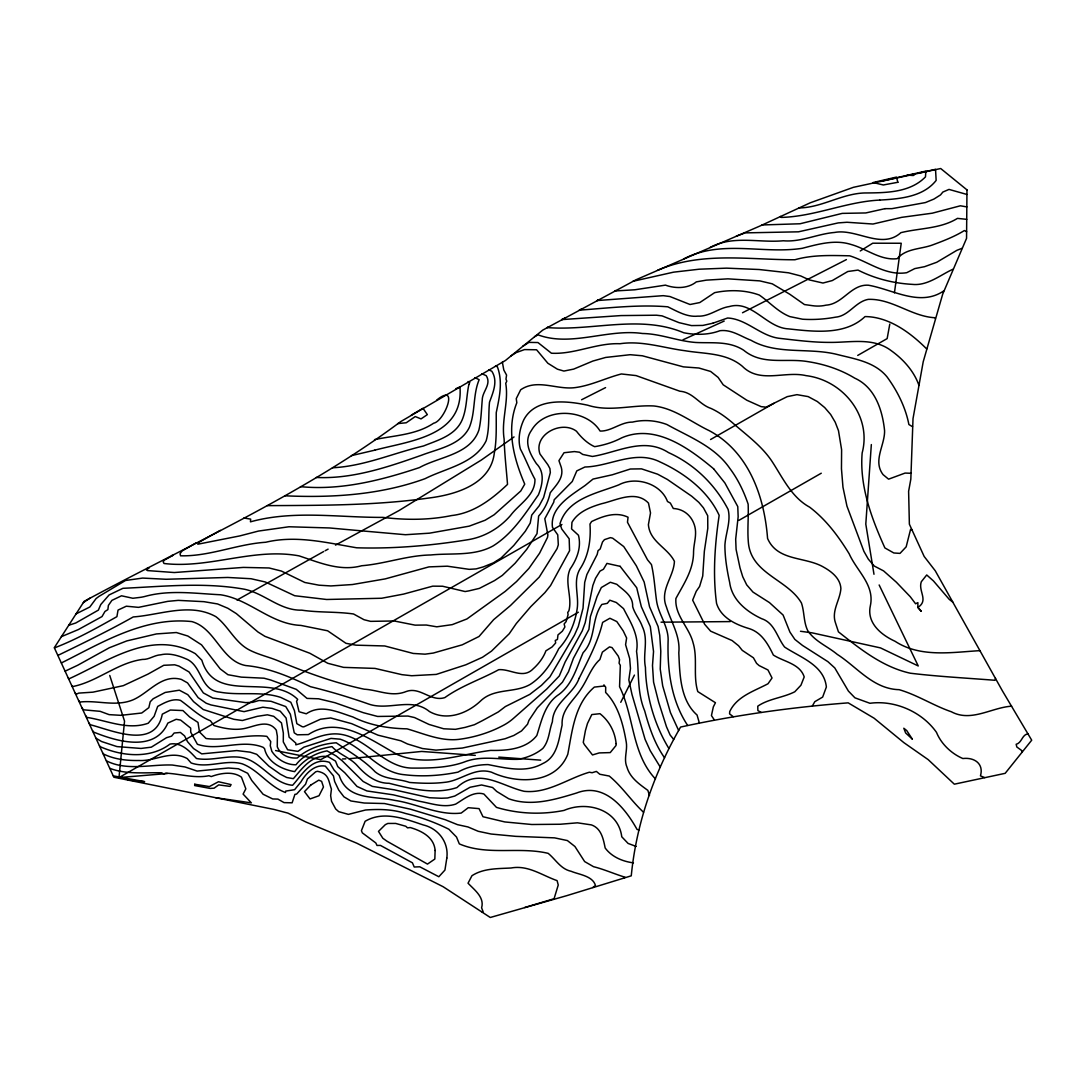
<?xml version="1.0" encoding="UTF-8"?>
<svg xmlns="http://www.w3.org/2000/svg" width="1086" height="1086" viewBox="0 0 1086 1086"><rect width="100%" height="100%" fill="white"/><g stroke="black" fill="none" stroke-linecap="round" stroke-linejoin="round"><path stroke-width="1.5" d="M871.339 444.568L865.8 524.104L873.986 574.277M167.393 773.531L118.985 777.576L124.537 721.145L109.74 675.438M894.43 292.867L901.231 243.25L872.737 243.21L860.261 250.975M889.787 324.09L887.153 338.601L857.723 355.421M468.84 384.607C466.342 396.349 466.858 408.784 462.107 419.997C455.387 435.5 437.875 440.197 423.472 445.993C393.227 453.12 363.783 466.342 332.506 467.754M995.536 678.411L994.912 680.284C966.744 678.058 938.413 676.592 910.312 673.211C882.66 667.116 860.058 648.885 838.433 631.848L835.568 623.12C831.157 610.916 840.035 600.395 840.89 588.571C840.374 578.662 831.971 571.86 823.975 567.354C805.622 556.331 777.562 561.625 767.571 538.452C764.395 496.519 748.824 451.885 709.294 430.694C691.144 422.033 674.27 408.214 653.881 405.974C631.74 404.779 609.517 412.164 587.716 405.214C566.702 400.68 535.547 397.449 523.819 419.725C519.665 428.576 517.683 439.64 520.398 449.088C525.692 458.944 529.534 469.478 534.95 479.279C535.317 495.637 519.054 503.89 510.406 515.646C499.329 528.393 483.935 537.326 467.143 539.837C430.708 545.674 393.621 548.905 356.683 547.792C326.696 542.742 296.111 534.977 265.744 542.253C236.938 544.113 209.598 556.534 180.561 555.801L180.032 553.711L182.027 550.996L195.982 542.946M979.952 650.65C952.354 652.224 920.371 657.926 895.04 641.269C881.33 635.011 866.519 622.997 870.348 605.825C874.882 584.947 856.854 571.127 849.184 553.806C838.406 536.24 826.093 519.665 809.64 507.162C791.45 497.252 782.707 477.664 771.847 461.143C761.49 445.654 746.014 434.699 732.208 422.508C725.665 417.051 718.783 411.961 710.991 408.431C699.221 404.508 693.031 392.127 679.877 391.231L636.084 375.593L621.355 373.964C605.866 377.969 591.368 385.408 575.39 387.58C557.118 390.173 537.176 378.295 520.656 389.806L516.257 398.63L516.814 402.784C506.022 429.784 513.827 458.726 524.742 484.139L520.751 491.008L494.157 514.75L485.103 520.248L469.193 526.153L429.513 533.172L405.445 534.719L359.86 530.701M468.84 384.593L469.79 382.435L468.093 381.498M579.11 678.329C573.096 694.836 553.141 702.683 552.38 721.783C549 730.797 549.312 740.693 542.851 748.43C535.778 754.241 527.185 757.675 518.239 759.318C500.022 759.874 481.655 755.028 463.966 762.141C447.568 767.938 429.282 768.182 411.92 768.087C380.616 767.558 361.95 729.398 329.262 734.312C317.519 735.806 306.836 742.023 295.813 744.833L295.867 743.15L289.107 737.177L286.12 718.063L280.202 711.154L272.07 708.398L262.866 707.203L244.065 711.642L210.996 704.95L206.218 703.239L198.127 697.633L187.539 682.89L181.348 679.429C161.475 673.795 148.904 693.031 132.913 699.886C115.659 707.013 97.061 699.941 79.767 702.058L78.708 700.579M579.123 678.316C588.273 660.003 597.829 642.274 602.621 622.4L609.898 618.26L616.807 621.572L623.255 630.966L626.622 637.998L625.59 644.69L629.663 658.483L630.464 668.46L628.835 679.89L631.971 694.388L645.07 739.308L650.215 750.684L660.302 767.15M620.758 702.316L634.441 675.098M812.396 705.886L814.826 701.665L822.659 697.076L826.365 687.004C824.084 665.053 800.436 657.546 784.581 647.025C777.06 637.36 774.657 622.93 761.625 618.681C746.625 611.689 731.896 599.879 729.67 582.49C727.023 570.231 724.905 557.783 724.905 545.213C725.611 533.28 731.122 521.361 728.122 509.443C715.077 484.437 694.375 464.251 668.501 452.59C643.794 436.613 617.676 452.468 592.399 456.459L582.748 454.437L579.462 452.224L574.426 451.572L564.028 452.726L558.937 460.654L561.272 467.319C564.231 477.949 555.828 485.388 550.222 492.813C548.416 501.257 544.507 509.592 538.642 516.054L537.013 533.674L526.696 549.38L515.035 563.322L502.329 575.39L494.524 580.589L479.415 588.381L468.826 590.893L465.12 591.544L442.599 586.236L432.73 586.155L403.571 594.096L381.661 598.25L326.601 599.486L294.7 595.725L265.296 581.987L251.015 578.729L227.761 577.453L166.09 579.272L142.578 578.078L125.514 580.481L98.948 596.404L96.07 598.59L89.853 606.979L75.979 613.929M592.847 887.493L595.44 885.457C592.739 875.845 579.042 874.624 571.168 871.298C560.688 869.058 555.869 859.65 548.172 853.352C519.081 846.388 487.261 855.958 459.324 843.89L456.514 837.048L448.871 829.242C435.092 822.346 420.445 817.093 405.472 813.455C392.399 809.179 378.743 809.029 365.507 810.007L348.416 814.378L338.71 811.663L335.683 808.975L331.529 801.278L330.646 795.59L331.42 789.142C328.243 780.047 328.909 773.558 317.533 771.304L315.673 771.807L307.406 779.042L305.573 784.241L296.587 794.097L294.93 794.355L292.12 802.812L284.043 802.622L277.921 799.106L272.708 798.957L263.111 794.26L251.735 780.44L247.703 773.3L238.35 768.766L228.399 768.006L197.136 771.087L185.014 766.96L172.362 765.033C150.805 764.205 126.695 771.264 106.414 760.824M624.355 877.8L625.102 877.23C614.581 874.04 604.074 869.316 593.553 866.696L584.648 861.578L574.928 846.496L567.394 840.564L554.579 837.863L515.85 836.356L491.103 834.021L478.22 831.292L468.012 826.962L457.477 824.654L445.233 819.713L410.467 809.192L384.485 803.531L364.231 803.029L350.9 800.966L343.923 796.812L338.751 790.079L334.637 781.486L333.456 775.879L325.338 766.146C314.696 764.11 305.804 773.49 300.971 781.852L294.605 789.685L285.713 791.097L285.509 792.508C268.758 786.427 258.59 769.906 242.083 763.784C225.141 759.168 207.82 768.834 191.122 762.969L187.213 758.544C170.964 749.666 155.352 761.503 138.872 760.499C126.804 760.702 114.369 759.399 103.442 753.969L102.953 753.29M514.045 436.939L481.234 460.111L399.024 510.556L335.493 545.118M534.543 336.674L538.032 334.855C571.182 347.194 607.698 328.501 642.464 333.497C660.655 333.755 677.61 341.126 695.678 342.47C712.063 343.339 728.91 340.719 743.625 350.181C762.304 365.724 786.196 357.864 807.93 361.638C824.355 364.177 840.455 369.471 854.709 378.132C875.14 387.363 882.47 410.141 884.588 430.748C884.818 445.559 872.601 460.817 883.054 474.609L888.579 479.17L905.086 473.075L911.005 473.279M522.746 346.285L528.963 342.389L537.95 342.538L551.416 353.221C574.711 354.525 596.472 342.755 619.984 343.733C642.084 340.407 663.478 347.941 684.995 350.724C704.529 354.009 726.14 352.651 742.335 366.267C759.874 383.942 784.716 370.665 806.056 375.634C843.007 380.168 871.949 416.033 862.162 452.943C859.379 485.944 871.624 518.524 884.9 547.941L893.832 552.978L900.009 553.385L906.172 546.828L910.557 529.479L911.996 529.696M510.949 355.896L516.203 352.597L524.524 349.583L536.579 349.773L547.86 363.253L557.444 369.199L563.905 371.059L573.679 369.104L592.82 361.068L605.676 357.443L630.165 354.701L642.315 355.774L683.406 366.864L698.922 368.018L710.638 371.453L718.117 377.412L723.208 384.811L746.801 400.218L761.164 406.653L766.105 407.155L787.228 396.648L796.961 394.652L808.16 396.607L817.351 401.548L824.722 407.589L830.654 414.485L835.215 422.21L838.487 430.694L841.609 449.726L841.46 468.731L842.967 487.207L846.958 506.144L863.899 551.335L868.325 559.141L874.271 566.037L883.583 570.897L896.33 582.177L910.258 596.716L915.593 603.789L917.874 602.608L917.86 607.4L921.254 611.282L917.86 607.4C929.059 600.449 917.928 591.191 921.322 581.716L926.725 574.969L933.444 580.929L949.218 599.35L952.951 602.255M90.084 598.087L83.35 602.594M54.476 647.88C76.237 639.559 96.722 627.993 116.908 616.658L118.048 610.074L126.315 606.205L138.506 607.359L167.706 601.372L178.226 600.368L203.924 601.671L217.567 603.952L227.816 608.255L236.327 613.604L257.966 631.998L264.93 636.342L309.849 653.256L327.809 663.302L343.583 667.374L374.982 668.406L401.929 674.664L411.689 675.736L436.26 674.406L465.813 664.808L482.496 657.261L491.496 651.125L509.253 633.722L516.339 623.473L530.783 606.64L544.887 592.644L550.588 585.503L569.58 550.711L569.173 538.778L561.706 528.963L560.009 523.628C567.761 498.325 597.178 493.288 618.708 484.899C635.595 475.872 660.845 483.419 667.496 501.515L670.347 503.076L673.293 508.492C684.18 509.008 692.339 516.379 694.918 526.886C696.913 535.398 693.75 543.407 693.56 551.702C693.655 569.716 683.949 583.549 675.899 598.508C674.596 615.586 689.271 627.274 693.126 642.926C697.836 658.605 692.909 675.614 697.782 691.592L715.443 702.723L713.326 706.905L711.439 715.565L714.371 720.004M411.404 415.069L422.983 408.282L427.341 414.621L421.029 418.911L415.259 416.549L406.245 422.766L397.625 423.608M943.87 290.844C919.964 307.175 893.113 289.5 868.379 285.211C851.044 284.057 842.872 304.134 826.079 305.152A33.204 29.308 12.3 0 1 812.287 305.655L804.454 304.555L789.766 294.238L772.268 283.826L759.752 280.88L727.878 278.844L706.294 280.147L696.343 281.871C687.927 288.7 675.411 288.754 665.46 285.129L634.781 289.786L614.947 290.967L615.952 290.478M455.889 388.652L459.962 386.942C463.871 436.246 409.992 440.821 374.792 450.161M436.857 399.96C459.392 381.77 444.758 421.096 433.667 423.201C416.074 434.943 394.449 435.418 374.507 439.626M578.349 612.232L320.709 759.684L275.586 750.535M738.833 520.398L821.274 473.211M237.006 600.029L323.669 551.539M118.985 777.576L561.937 524.457M710.57 439.518L773.843 403.354M220.322 530.375L199.729 541.819L197.801 544.208L239.68 535.941L258.454 531.068L288.971 526.764L329.547 527.959L359.805 530.701M325.148 550.738L328.108 549.136M742.512 312.754L846.401 259.595M632.962 281.288L673.564 272.165L699.194 269.206L726.561 268.147L759.141 269.518L788.545 272.803L800.721 275.953L809.192 279.876L822.957 283.039L832.31 280.555L847.827 271.5L858.008 270.088C874.895 278.627 893.384 283.31 912.159 284.356C927.417 286.12 940.557 274.812 952.829 269.301M581.58 399.757L605.581 387.607M581.933 308.831L579.232 310.162C608.608 308.044 638.419 304.379 667.768 306.809C677.148 311.261 686.963 317.329 697.782 316.148C709.389 316.759 718.416 308.057 729.33 306.551C752.069 299.885 766.309 327.796 788.517 328.882C813.794 331.597 845.03 335.628 865.04 316.583C888.877 316.705 910.557 332.737 926.711 348.973M598.943 299.655L597.083 300.564L663.234 295.663L669.926 296.532L690.017 304.501L699.791 302.56L714.629 292.663C729.29 289.623 745.295 289.881 759.304 295.053C769.58 302.125 777.943 311.872 789.821 316.596L802.54 319.216C813.563 319.908 824.613 319.189 835.46 317.18C848.804 316.107 855.252 301.786 868.203 299.369C891.945 298.46 911.154 316.297 934.666 317.723L935.413 318.714M564.924 318.008L561.666 319.61L621.016 315.578L656.487 315.211L662.121 315.89L678.994 322.637L691.483 325.596L702.9 325.42L712.986 323.18M547.914 327.198L547.168 327.565C592.535 331.203 640.034 314.302 683.773 332.778C695.814 335.099 708.384 335.031 719.977 330.701C731.489 329.275 740.801 336.375 750.969 340.257C777.182 355.231 808.771 347.262 837.225 354.484C854.899 358.991 874.719 361.828 887.045 376.896C897.362 390.946 905.575 407.399 908.887 424.517L912.525 426.689M683.108 339.728L724.226 321.049M736.335 236.124L745.24 232.879L798.495 231.82L838.229 222.901L846.985 222.263L872.981 224.028L901.652 217.349L932.263 213.195L960.377 205.797L966.852 206.897M710.068 247.513C732.928 234.97 758.734 243.047 783.345 240.766C800.979 242.327 817.283 233.897 834.564 232.458C856.555 228.25 881.615 249.997 900.878 232.675C919.693 228.006 940.53 228.861 957.458 218.381L966.744 219.331M683.813 258.902C721.226 239.273 762.657 254.423 802.269 248.3C817.989 244.228 834.876 239.327 850.949 244.445C866.601 248.68 880.271 260.654 897.199 258.699C905.873 248.477 920.141 249.305 931.815 245.205C942.987 241.078 954.268 236.789 964.409 230.531L966.635 231.752M657.546 270.305C701.23 251.287 749.055 259.893 794.911 259.758C812.749 254.626 831.537 255.454 849.659 255.807C868.637 261.726 885.647 276.02 906.688 272.708L914.779 268.595L924.566 266.681L936.77 262.255L956.929 250.296L962.128 248.3M713.013 323.166L727.634 318.008C746.489 318.945 760.119 335.71 778.798 338.248C795.712 340.149 812.627 342.443 829.677 342.389C850.569 342.674 873.348 336.959 891.47 350.859C903.43 359.439 914.154 371.412 918.973 385.449M885.009 208.661L865.773 212.951L842.234 213.385L800.015 223.77L761.965 224.965M524.66 907.529L554.077 898.733L558.245 885.009L557.091 880.624C541.887 875.316 528.054 864.85 511.072 867.999C497.931 868.732 483.392 868.189 471.935 875.737L468.039 883.189C474.215 889.773 484.736 897.28 481.6 907.787L483.134 911.738L481.695 911.643M883.298 180.751L925.869 171.099L925.462 176.896C909.701 192.982 885.321 192.792 864.361 192.969C841.664 193.715 821.26 207.847 798.875 207.915M920.589 172.701L935.535 169.307L936.146 180.425C923.046 197.109 899.466 198.942 879.769 200.082M374.751 450.174L351.389 455.645M879.741 200.082C846.17 201.711 814.934 216.535 781.241 217.417L780.427 216.44M1011.609 706.172C991.491 707.543 971.128 722.448 951.363 711.764C933.431 705.628 917.453 694.999 899.14 689.678C873.09 689.04 857.098 667.008 837.238 654.369C827.478 646.224 814.948 641.514 807.712 630.599C803.504 621.952 804.495 612.015 801.454 603.029C788.042 579.775 752.109 574.087 748.512 543.869C747.1 530.565 748.756 517.425 748.132 504.135C743.815 491.401 737.883 479.089 729.751 468.324C714.724 446.387 689.135 436.898 666.845 424.49C655.876 420.404 643.903 419.4 632.473 422.101C620.839 421.938 611.391 431.427 600.096 431.061C586.223 408.54 545.063 406.653 531.461 430.382C523.384 441.432 529.887 453.785 536.375 463.6C545.158 472.247 542.403 484.872 538.439 494.782C525.475 513.244 512.755 533.674 493.058 545.946C474.012 556.466 451.532 552.855 430.721 554.973C407.223 555.367 385.055 563.851 361.719 565.738C339.904 571.684 319.379 562.534 299.098 555.883C253.812 547.439 208.987 568.942 163.986 563.485L163.158 561.747L164.325 560.159L172.81 555.435L171.71 555.503M1028.103 733.932C1022.035 734.272 1022.035 742.838 1016.157 744.29L1016.808 746.964L1021.668 750.521L1022.007 752.191M284.831 495.8C332.004 497.931 380.317 494.985 425.128 478.654C446.142 467.998 474.894 463.722 486.175 440.726C489.732 428.155 488.198 415.001 489.514 402.159C493.098 392.25 498.189 381.172 491.809 371.222L488.659 369.851M300.496 486.65C340.855 490.628 381.376 480.27 419.454 467.577C439.572 456.405 470.401 454.776 478.899 430.042C481.179 420.173 481.356 410.046 482.238 400.015C482.211 391.394 491.782 384.471 486.229 375.661L481.804 373.733M147.438 568.073L149.053 567.978L146.284 569.783L147.533 570.584L174.303 572.539L243.345 567.408L269.111 567.978L281.41 571.06L304.854 582.49L319.012 585.191L330.891 585.938L352.38 584.539L385.218 578.892L428.929 566.892L447.31 566.186L469.206 569.349L476.13 568.901L483.351 566.878L493.478 562.792L501.053 558.041L513.8 545.457L525.298 531.271L530.212 523.113L531.719 515.103L539.213 505.764L543.611 497.537L550.33 472.6L549.91 468.541L547.833 464.699L539.973 453.989C533.145 434.617 561.516 419.888 576.476 431.237C581.254 437.495 587.512 443.536 594.639 446.672C604.087 445.124 613.183 442.328 621.64 437.875C655.116 423.282 689.053 448.26 713.611 468.772M342.497 758.951L345.85 758.842M349.19 758.734L421.612 751.444L475.288 755.367M661.048 622.183L730.213 621.599M885.022 208.661L891.864 208.661L925.421 202.566L933.96 199.05L940.53 194.91L942.852 192.059L949.015 189.412L966.961 194.462M316.23 477.46C352.488 479.184 388.001 467.048 421.762 455.143C438.622 448.694 460.749 445.07 469.356 427.368C475.573 412.096 472.749 394.937 479.143 379.706L474.949 377.616M498.759 757.091L540.692 760.146M127.944 779.938L144.642 781.662L113.338 775.879M215.788 797.721L251.355 802.88L243.115 794.097L245.83 788.83L241.445 777.155C232.825 770.979 220.472 773.164 211.254 776.558L208.946 775.73C194.475 778.635 180.235 773.789 165.819 773.164L163.755 773.924L161.542 772.784C144.465 772.445 126.017 774.576 109.89 768.359M984.649 777.576L980.454 775.852C983.97 763.852 974.536 757.146 962.848 758.53C951.458 753.657 941.195 743.964 936.499 732.385C922.055 711.819 894.864 699.913 869.94 703.28L854.953 697.836L848.424 691.103L834.781 667.931L827.858 661.632L802.513 645.451L794.843 639.396L789.929 632.093L783.101 615.043L769.431 602.581L752.978 592.087L746.693 584.852L742.743 576.761L740.028 567.951L736.091 549.407L735.684 539.185L738.154 516.8L737.774 506.578L724.878 482.958L713.624 468.799M800.491 631.265L812.192 632.866L880.475 647.894L918.24 665.962L879.144 584.974M243.875 517.995L250.662 519.122L250.459 521.837C293.559 509.904 338.832 517.628 382.856 517.384C405.689 520.153 428.997 520.18 451.572 515.565C473.917 513.054 491.809 499.234 507.529 484.383C506.375 469.736 504.569 454.233 504.121 439.002C501.148 420.241 508.927 401.915 505.737 383.304L506.795 381.172L505.981 379.15L506.565 375.077L503.795 370L502.356 362.1M267.414 505.642C320.832 505.329 374.656 505.628 428.02 498.135C454.735 494.904 490.356 484.736 494.266 453.419C496.818 439.966 496.126 426.269 496.248 412.626C499.384 397.476 503.035 381.878 497.374 366.783L495.501 365.982M620.12 566.322L606.938 563.403L603.436 569.254L599.988 571.114L595.562 578.254L592.861 585.435L585.191 622.753L582.259 630.83L565.141 661.998L559.304 675.954L546.72 689.067L513.284 718.525A56.214 49.63 12.3 0 1 502.099 726.005C488.632 733.023 473.659 737.503 458.55 739.403C440.78 741.385 423.73 733.634 407.033 728.842C388.34 728.489 369.851 725.339 352.923 716.991C338.017 712.212 321.035 703.796 306.293 713.801L299.044 711.751L296.573 701.366L297.659 699.357C270.251 672.383 215.164 704.855 201.86 660.247L195.358 653.691C151.877 628.835 107.758 661.36 68.934 678.845L68.323 677.99M636.192 846.428L628.102 843.442L621.762 836.79C618.287 809.233 586.739 800.586 564.096 810.4C541.67 814.894 518.389 813.93 496.465 807.373L483.867 794.015C473.292 790.893 464.075 799.079 455.645 804.129C443.685 808.093 431.359 803.396 419.495 801.292L393.241 794.83L366.905 790.947L357.009 786.427L344.832 772.825L337.773 766.607L335.506 761.096L328.176 756.698C312.361 753.847 302.342 768.399 293.342 778.676L286.704 777.495L280.432 774.264L268.853 766.105L256.703 754.308L250.16 752.164L236.748 750.562L201.738 753.874L193.525 748.539L187.539 741.684L184.566 735.887L180.371 732.439L174.14 733.023L171.588 736.159L166.497 737.706L151.321 747.168L141.017 748.444L116.989 746.598L101.609 741.548L96.03 738.236M638.948 830.003L637.048 829.446C625.088 807.943 604.386 782.11 576.503 793.038C554.688 799.663 531.298 806.817 508.71 798.767L496.723 791.45L492.596 787.513L481.546 784.974L470.062 787.269L454.762 796.052L447.473 798.006L441.31 798.264L429.513 797.735L394.204 789.807L372.403 786.4L363.158 781.472L342.253 760.865L336.063 755.91L327.035 750.874C313.881 753.331 302.519 760.879 294.673 771.63C282.034 769.567 267.36 762.209 264.563 748.661L263.179 747.331C241.635 738.697 218.829 751.621 197.394 744.277L190.742 732.208L190.661 728.095L180.629 720.086L176.149 719.299L167.828 723.1C154.877 752.679 116.623 741.466 93.505 732.018L92.568 730.702M633.437 862.854C622.807 861.537 611.717 856.935 605.173 848.003C603.341 838.989 601.345 828.36 591.408 824.898L577.44 822.821L560.281 824.247L531.76 824.505L504.814 821.939L482.971 816.726L479.062 808.622L468.27 807.699L461.183 813.075C438.5 815.735 417.065 803.667 394.788 800.382C374.263 795.889 347.276 800.586 339.226 775.445L334.108 770.069L329.52 762.372C312.211 756.426 302.234 774.657 292.609 785.273C276.129 783.97 265.065 768.101 251.165 760.784C233.911 751.661 214.58 761.992 196.471 758.503C189.588 751.173 181.308 741.996 170.027 744.073C150.126 759.114 122.026 756.399 100.129 746.652L99.491 745.77M68.662 625.292L75.735 622.997L98.378 610.115L100.781 604.508L109.116 594.938L122.922 588.313C163.036 586.494 204.63 582.001 244.717 589.291C264.848 593.648 280.066 610.685 301.745 610.169C318.972 612.708 336.389 611.513 353.534 613.984L364.014 619.712L370.57 621.355L394.191 620.975L415.096 625.142L426.323 625.034L436.776 626.812L452.224 624.64L466.926 618.952L505.139 591.449L516.542 581.553L528.882 568.453L539.566 553.236L547.507 537.434L547.887 535.004L544.805 518.728L553.724 502.234L554.199 499.764L572.268 481.492L576.788 470.89L584.92 467.007C610.237 466.41 635.378 449.455 660.193 462.012C684.451 473.129 707.977 490.886 719.163 515.334C714.86 544.262 712.647 574.29 716.556 603.368C720.832 617.405 735.127 624.314 748.159 628.305C761.232 631.903 767.883 643.726 773.341 655.034C783.753 661.768 799.948 663.627 804.21 676.931L800.939 685.225L794.776 691.782C782.979 697.769 768.657 698.692 757.77 706.172L757.879 710.597L761.218 712.457M61.359 636.668L78.301 629.595L102.003 616.576L104.975 611.459L107.867 609.64L108.396 605.404L111.912 600.368L121.51 595.793L132.859 598.264L138.981 597.517A39.272 34.671 12.3 0 0 145.483 596.295C169.864 589.671 195.561 593.553 220.472 594.761C249.563 599.105 270.577 624.178 300.917 625.414L327.619 630.79L345.972 643.306L355.936 645.165L384.756 645.966L413.209 653.446L425.047 654.166L433.314 653.053L462.229 644.826L479.007 636.505L493.614 619.699L510.474 605.526L539.226 577.128L557.091 548.634L558.313 544.778L557.756 534.869L552.462 527.321C549.774 507.366 571.1 495.392 585.15 485.442L593.024 479.075L612.26 474.799L630.342 469.016L641.5 468.853L657.627 474.188L667.347 479.442L691.687 496.207L698.841 502.37L703.429 507.814L707.719 515.755L707.787 528.366L704.339 551.321L702.737 576.001L699.601 586.44L696.221 591.327L692.651 600.137L704.651 624.301L710.638 631.17L732.086 640.55L738.589 645.776L742.267 650.365L753.412 657.79L756.589 663.37L759.128 665.582L767.965 669.967L772.037 677.99L768.033 683.732C754.2 691.144 736.946 696.235 729.724 711.561L729.575 713.882L733.267 716.679M620.133 566.349L636.708 587.757L641.351 606.735L650.31 626.622L653.541 651.478L652.496 665.487L653.582 682.157L658.686 702.275L666.465 726.697L670.103 734.964L673.687 739.444M678.641 730.498L670.442 712.592L662.691 685.877L660.234 669.03L660.79 651.328L659.759 635.378L658.116 626.568L649.55 606.762L644.161 582.015L636.342 565.806L623.744 546.57L612.667 538.181L610.413 537.638L604.44 539.647L602.513 541.982L600.191 548.932L598.033 550.683L597.191 554.43L586.874 574.548L584.702 582.381L583.033 608.201L578.295 626.513L574.508 635.011L549.923 676.863L541.398 685.415L529.764 694.416L505.384 706.552L498.311 711.941L482.483 720.602L474.406 724.715L465.202 727.376L455.441 729.33L443.726 728.787L429.024 724.443L414.567 717.574L407.983 716.054L377.589 716.448L363.362 712.688L335.004 702.737L318.592 698.787L307.012 698.407L296.288 689.352L270.577 679.972L264.034 678.207L241.309 677.135L227.938 674.705L220.2 668.881L201.534 644.84L187.837 636.029L176.339 632.527L156.452 633.925L126.845 640.903L109.292 647.785L77.758 665.216L65.309 671.094L64.861 670.469M643.536 812.26C631.292 800.844 622.102 786.617 609.246 776.042L599.798 774.25L596.377 771.399L592.114 772.73L589.372 772.227C567.774 778.445 547.778 793.785 524.226 791.314C501.637 786.183 478.709 766.96 456.921 787.594C434.59 794.789 411.024 788.816 389.087 783.277C376.082 783.373 365.751 775.092 357.47 765.847C350.33 757.634 339.253 754.716 331.977 746.639C318.646 748.756 304.46 753.643 295.976 764.775C286.188 764.897 277.134 759.385 271.839 751.336L270.265 745.729L270.74 741.548L266.844 736.362C246.807 733.824 226.268 741.1 206.041 738.507L199.498 731.978L197.991 722.434L189.656 716.977L182.923 710.556L170.353 710.027L162.303 714.167C155.271 749.869 112.605 730.511 90.206 724.715L89.106 723.181M71.785 685.524L72.545 686.583C97.251 681.804 117.315 662.745 142.565 659.419C149.121 659.731 154.321 655.102 160.742 654.804C169.891 652.659 179.299 655.89 187.647 659.569C202.43 667.279 200.353 690.615 220.159 692.176L220.349 692.23C240.454 695.719 261.197 690.94 280.731 697.416L290.817 702.262L294.415 710.556L296.831 723.67L302.302 726.738L303.768 726.86L320.397 719.258L330.673 717.955L351.66 723.67L378.037 735.181L400.883 740.815L407.521 743.991L422.563 748.553L435.988 750.127L462.297 748.05L505.058 738.752L513.8 735.48L521.524 730.932L527.565 724.213L528.923 720.371L537.312 707.787L562.453 682.184L568.507 671.705L573.422 658.306L588.924 629.405L590.39 616.658L597.069 596.499L601.345 587.526L610.332 582.259L616.807 584.309C623.703 590.58 633.152 595.657 632.663 606.612C634.686 613.807 639.885 619.549 642.355 626.636C648.695 640.048 642.668 653.731 645.437 667.401C645.953 695.407 654.315 724.538 668.867 748.458M75.246 693.044L76.156 694.321L78.708 693.112L92.934 692.162L123.261 685.673L148.063 674.08L163.782 665.284L174.697 664.808L178.905 666.085L189.059 671.976L203.353 692.936L212.788 698.04L245.748 702.628L252.644 702.343L259.052 700.456L271.011 701.298L285.754 706.565L290.369 714.249L294.252 732.833L297.225 734.801L308.343 734.584C338.737 714.751 370.76 740.136 397.435 754.594C427.395 767.395 460.111 754.213 490.709 750.399C506.782 750.752 526.167 749.218 536.823 735.507C541.642 720.52 544.86 703.552 559.168 694.28C572.512 684.207 576.775 667.266 583.114 652.7C596.105 639.22 591.178 618.979 601.834 604.454L607.318 603.341L609.803 600.205L616.319 602.513L623.54 608.635C630.206 621.789 639.437 635.486 636.545 651.301C639.315 671.121 636.668 691.714 644.704 710.923C649.17 727.362 654.709 743.815 664.578 757.811M85.631 715.647L86.894 717.398C107.107 720.52 127.876 730.498 148.239 723.208L154.131 716.298L157.687 706.402C164.488 702.751 172.484 698.162 180.412 700.348C190.362 707.353 198.697 716.136 210.399 720.765L214.01 725.543C224.693 728.665 236.517 730.973 247.472 727.769C257.111 725.272 268.921 719.814 276.306 730.186L277.364 736.294L277.283 746.801C280.555 755.069 288.686 758.585 297.252 758.001C307.65 748.675 322.569 743.571 336.28 742.797C349.407 751.892 363.824 759.901 375.104 771.779C384.946 779.87 398.236 778.39 409.598 782.463C421.273 783.332 433.015 783.766 444.717 782.327C460.735 780.943 474.487 766.797 491.51 772.2C516.868 784.038 555.828 784.513 567.802 754.227C572.322 730.376 574.684 703.945 594.341 687.099L603.802 686.04L603.925 684.899L605.703 687.18L605.635 692.447C618.436 705.398 623.283 724.878 626.296 742.376C627.627 750.765 623.432 759.128 626.975 767.15C630.029 777.834 639.342 784.146 647.84 790.377L649.496 795.481M82.183 708.113L83.391 709.796L100.116 711.33L109.129 714.642L120.953 715.335L141.723 713.013L148.836 707.665L150.194 701.787L153.167 698.76L165.221 692.447L179.339 690.194L187.783 694.66L193.566 701.637L203.258 709.525L233.857 719.299L242.395 720.507L257.287 716.353L267.36 714.805L273.713 716.326L281.478 722.909L283.337 733.036L283.297 741.928L287.627 749.774L297.931 751.376L303.958 747.154L330.999 738.399L340.189 739.186C363.783 747.195 378.783 772.594 404.603 774.739C422.373 776.884 440.482 775.703 457.98 772.132C467.075 766.906 477.501 764.707 488.048 764.585C505.94 768.046 525.692 773.232 542.701 763.58C557.661 756.861 558.801 739.118 562.114 725.136C561.136 709.375 573.775 700.633 581.105 688.863C587.58 679.334 591.368 667.075 599.879 659.528L602.377 652.129L609.517 646.889L612.042 647.595L618.273 656.134L619.536 659.677L619.074 663.152L620.323 665.351L619.563 686.705C634.197 716.556 631.685 753.833 655.455 778.947M57.925 655.401C82.889 643.306 108.98 630.613 133.252 616.943C160.307 614.988 190.023 602.282 215.897 616.672C228.169 625.984 234.481 641.677 248.395 649.455C258.509 654.926 269.844 657.071 280.242 661.713C307.528 672.913 335.398 683.08 364.177 689.189C378.485 689.99 391.544 697.416 406.191 691.524C420.01 686.311 430.789 702.126 444.826 697.606C461.496 685.728 480.867 679.415 498.745 669.682C510.42 668.732 523.018 679.402 533.172 668.827C538.615 663.98 543.421 657.641 545.919 650.813L552.055 646.985L555.652 642.98L555.272 640.455L557.444 639.45L557.973 634.903L562.317 631.224L564.896 626.989L564.136 623.948L566.105 621.64L568.087 614.622L567.707 612.504L568.901 610.78C572.553 596.866 564.055 582.286 570.136 569.037C576.883 559.209 581.58 547.29 578.458 535.249L571.575 528.923L571.942 522.366C578.051 511.75 590.445 507.026 601.603 503.714C616.495 500.334 635.677 489.664 648.478 503.103L650.514 512.931L648.396 524.674C649.795 541.887 667.578 547.615 674.42 561.34C673.782 577.073 659.446 590.105 666.41 606.911C671.121 622.169 680.542 636.097 678.804 652.781C679.782 673.795 679.972 699.968 697.049 715.009L699.343 722.923M61.4 662.935C101.473 642.966 144.329 616.427 191.91 621.599C215.598 628.292 221.272 661.021 245.816 665.569C268.839 667.659 290.125 676.931 310.528 686.705C330.456 691.578 349.923 697.443 369.213 704.244C389.182 710.801 411.757 696.913 429.432 711.534C446.509 721.213 466.763 713.801 480.188 701.352C493.994 687.587 514.655 693.492 530.307 684.343C543.475 675.75 551.96 662.487 558.733 648.695C568.86 637.889 575.023 623.283 577.168 608.771C579.191 595.657 572.702 581.132 579.951 569.023C588.68 555.842 591.069 539.579 589.97 524.076L591.598 521.538C602.798 516.189 616.006 511.343 628.047 517.235L627.477 522.257L647.514 559.806L651.451 564.571C654.166 576.232 654.844 588.476 656.514 600.504C658.36 614.214 668.053 625.468 668.148 639.532C667.143 668.976 670.958 700.321 687.642 725.421M966.974 189.887L966.554 238.363L942.689 294.17L923.209 361.774L913.014 418.626L910.828 479.157L908.615 491.293L909.376 524.185L924.172 556.466L935.29 570.829L1002.487 690.995L1031.7 740.19L1005.174 773.327L954.336 784.187L928.15 759.603L903.891 742.661L874.067 718.185L848.193 702.859C791.925 707.203 735.765 715.036 680.583 727.063C654.206 772.621 636.328 823.256 631.265 875.818L566.702 895.678L490.275 917.48L443.129 886.719L356.873 843.238L305.858 821.993L287.871 813.102L273.876 809.409L113.867 777.237L54.3 647.718L84.138 601.345C190.851 543.733 302.98 494.564 400.625 421.653L505.479 360.457L542.783 330.09L635.989 279.781L760.458 225.793L810.278 202.783L853.42 187.321L940.693 168.52L966.974 189.887M435.119 850.474L434.834 859.053L427.49 864.089L387.037 841.256L382.842 838.27L378.498 831.387L385.34 824.641L387.838 823.446L395.684 823.432L405.77 826.256L407.549 827.871L410.182 827.532C421.463 830.831 434.128 837.075 435.119 850.474M616.101 743.584L616.006 745.512L610.237 752.598L599.214 752.924L592.494 754.946L584.336 744.507L583.263 742.362L585.422 730.62L587.472 723.48L591.802 714.574L599.974 713.692C609.327 721.077 614.988 731.788 616.101 743.584M194.733 784.228L194.652 785.558L210.182 788.422L214.105 788.178L218.707 784.893L229.988 786.386L231.128 784.608L218.476 781.73L209.394 786.576L194.733 784.228M446.821 858.062L444.934 870.076L438.839 876.741L419.766 866.791L414.228 867.008L412.422 862.813L380.453 845.41L377.005 845.451L375.81 842.953L362.344 832.881L361.421 830.668L365.127 821.287C383.507 810.441 404.82 818.817 423.282 824.953C438.364 828.509 448.939 842.315 446.821 858.062M310.705 785.124L304.487 791.613L310.026 798.957L319.012 795.739L323.465 786.997L321.619 781.363L318.795 780.142L310.705 785.124M915.023 174.249L913.258 175.525L907.177 175.104L915.023 174.249M897.878 182.285L883.298 184.973L873.171 182.529L896.425 177.099L897.878 182.285M912.294 739.077L905.643 732.969L903.81 728.244L906.742 730.579L912.294 739.077"/></g></svg>
